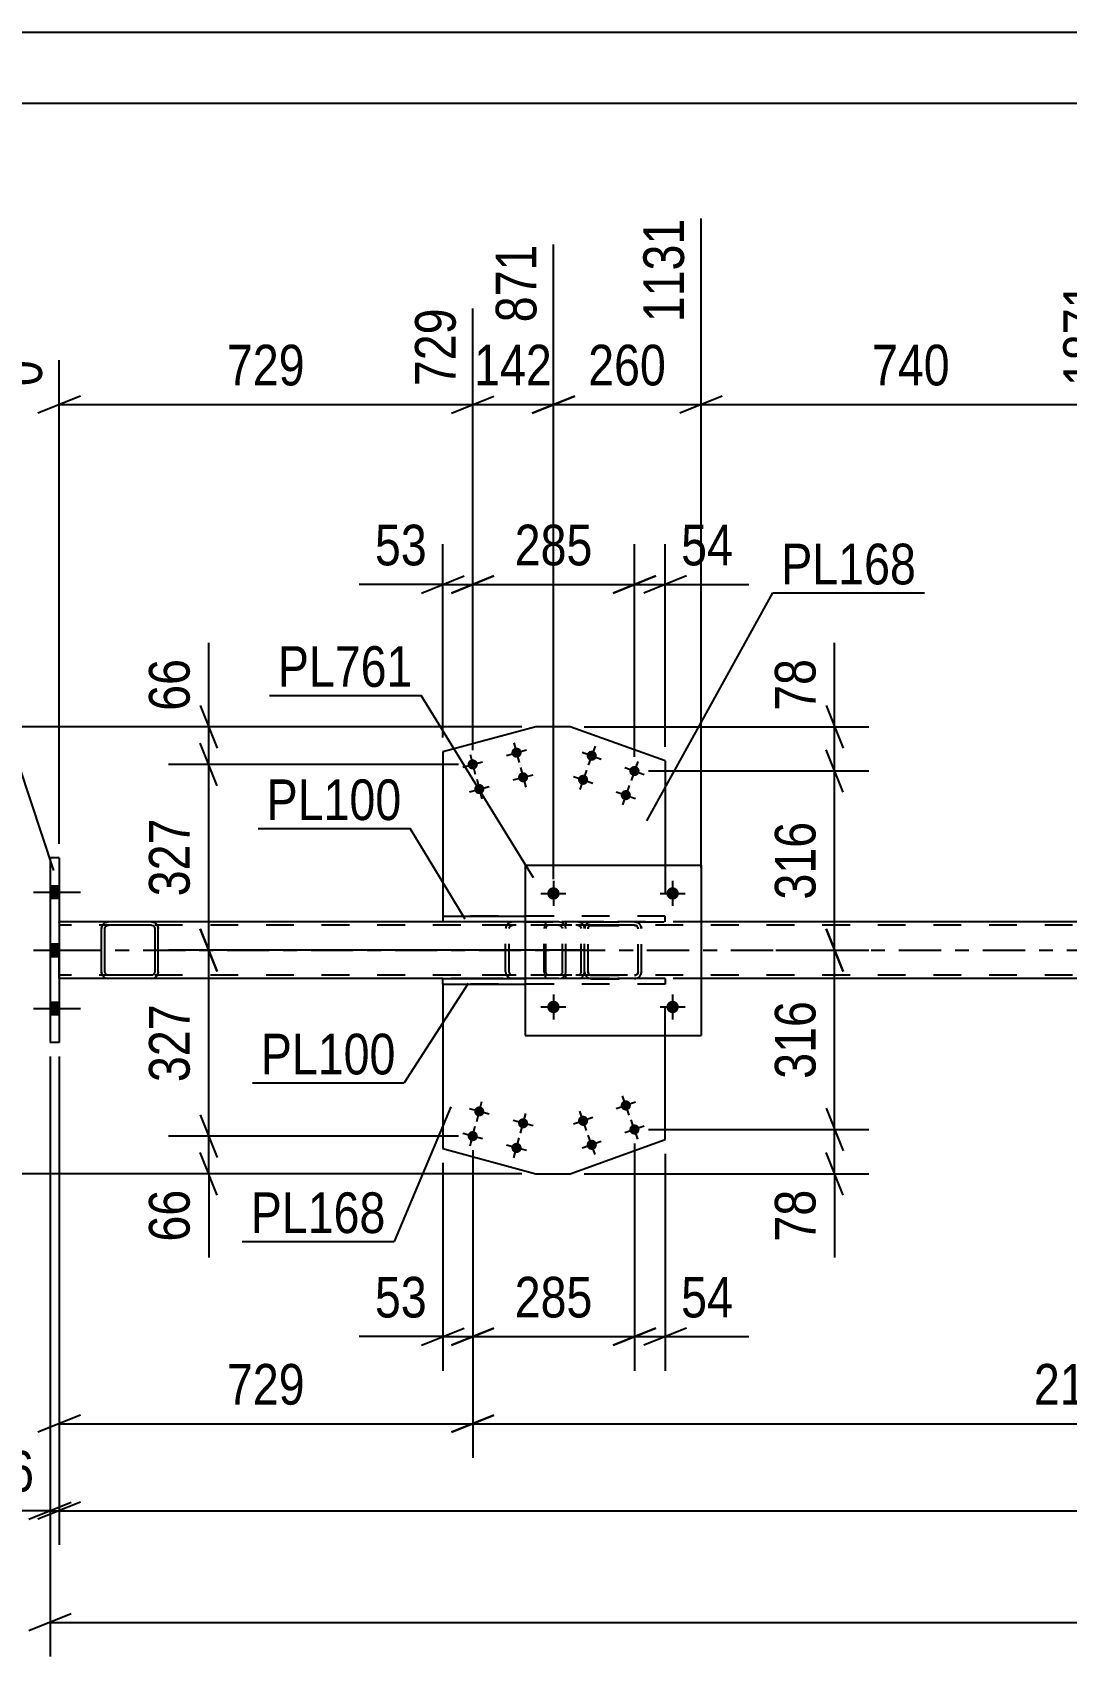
# Model space of a CAD drawing. Header units: millimetres. Extents: x -116 to 725, y -402 to 192.
# Drawn here: x -20.5 to 52.4, y 77.3 to 191.7 of the extents above; entities that cross this region are included whole.
import ezdxf

# ---------------------------------------------------------------- set-up
doc = ezdxf.new("R2010")
doc.units = ezdxf.units.MM
doc.linetypes.add('DXK_LINE_DOT2', pattern=[3.9198, 1.9599, -1.9599])
doc.linetypes.add('DXK_LINE_DOT3', pattern=[5.9187, 2.979, -0.9799, 0.9799, -0.9799])
doc.styles.add('Arial Narrow', font='ARIALN.TTF', dxfattribs={"height": 0.2})

# ---------------------------------------------------------------- blocks, each defined once
blk = doc.blocks.new('Unknown-203723422-1133')
at = {"color": 5, "linetype": 'Continuous'}
for p, q in [((725.28, 191.75), (-115.72, 191.75)), ((720.28, 186.75), (-110.72, 186.75))]:
    blk.add_line(p, q, dxfattribs=at)
blk = doc.blocks.new('Part-203723422-6724 - 6595')
at = {"color": 2, "linetype": 'Continuous'}
for p, q in [((-15.14, 129.08), (-18.61, 129.08)), ((8.44, 129.08), (-12.1, 129.08)), ((54.23, 129.08), (26.63, 129.08)), ((-15.14, 125.08), (-18.61, 125.08)), ((8.44, 125.08), (-12.1, 125.08)), ((54.23, 125.08), (26.63, 125.08))]:
    blk.add_line(p, q, dxfattribs=at)
at = {"color": 7, "linetype": 'DXK_LINE_DOT2'}
for p, q in [((-18.61, 125.08), (-18.61, 129.08)), ((679.98, 128.84), (-18.61, 128.84)), ((-12.1, 129.08), (-15.14, 129.08)), ((26.63, 129.08), (8.44, 129.08)), ((679.98, 125.32), (-18.61, 125.32)), ((-12.1, 125.08), (-15.14, 125.08)), ((666.63, 125.08), (8.44, 125.08)), ((26.63, 125.08), (8.44, 125.08))]:
    blk.add_line(p, q, dxfattribs=at)
at = {"color": 7, "linetype": 'DXK_LINE_DOT3'}
blk.add_line((-18.61, 127.08), (679.98, 127.08), dxfattribs=at)
blk = doc.blocks.new('Part-203723422-6738 - 6595')
at = {"color": 2, "linetype": 'Continuous'}
for p, q in [((8.44, 124.68), (8.44, 125.08)), ((8.44, 125.08), (14.23, 125.08)), ((8.44, 124.68), (14.23, 124.68))]:
    blk.add_line(p, q, dxfattribs=at)
at = {"color": 7, "linetype": 'DXK_LINE_DOT2'}
for p, q in [((24.11, 125.08), (14.23, 125.08)), ((24.11, 125.08), (24.11, 124.68)), ((24.11, 124.68), (14.23, 124.68))]:
    blk.add_line(p, q, dxfattribs=at)
blk = doc.blocks.new('Part-203723422-6783 - 6595')
at = {"color": 7, "linetype": 'DXK_LINE_DOT2'}
for p, q in [((15.59, 128.78), (15.57, 128.6)), ((15.57, 125.56), (15.57, 128.6)), ((15.65, 128.93), (15.59, 128.78)), ((15.73, 129.04), (15.65, 128.93)), ((15.7, 128.6), (15.71, 128.69)), ((15.7, 125.56), (15.7, 128.6)), ((15.71, 128.69), (15.74, 128.77)), ((15.84, 129.08), (15.73, 129.04)), ((15.74, 128.77), (15.79, 128.82)), ((15.79, 128.82), (15.84, 128.84)), ((19.78, 129.08), (15.84, 129.08)), ((19.78, 128.84), (15.84, 128.84)), ((17.11, 129.08), (17.11, 128.84)), ((18.12, 129.04), (17.93, 129.08)), ((17.93, 128.84), (18.03, 128.82)), ((18.03, 128.82), (18.11, 128.77)), ((18.11, 128.77), (18.16, 128.69)), ((18.16, 128.69), (18.18, 128.6)), ((18.18, 125.56), (18.18, 128.6)), ((18.4, 128.77), (18.39, 128.78)), ((18.43, 128.6), (18.4, 128.77)), ((18.43, 125.56), (18.43, 128.6)), ((15.57, 125.56), (15.59, 125.37)), ((15.59, 125.37), (15.65, 125.22)), ((15.65, 125.22), (15.73, 125.11)), ((15.71, 125.46), (15.7, 125.56)), ((15.74, 125.39), (15.71, 125.46)), ((15.73, 125.11), (15.84, 125.08)), ((15.79, 125.33), (15.74, 125.39)), ((15.84, 125.32), (15.79, 125.33)), ((19.78, 125.32), (15.84, 125.32)), ((19.78, 125.08), (15.84, 125.08)), ((17.11, 125.08), (17.11, 125.32)), ((18.03, 125.33), (17.93, 125.32)), ((17.93, 125.08), (18.12, 125.11)), ((18.11, 125.39), (18.03, 125.33)), ((18.16, 125.46), (18.11, 125.39)), ((18.18, 125.56), (18.16, 125.46)), ((18.39, 125.37), (18.43, 125.56))]:
    blk.add_line(p, q, dxfattribs=at)
for centre, start, end in [((17.94, 128.58), 23.8494, 68.8059), ((17.94, 125.57), 291.1941, 336.1506)]:
    blk.add_arc(centre, 0.492, start, end, dxfattribs=at)
blk = doc.blocks.new('Part-203723422-6654 - 6595')
at = {"color": 2, "linetype": 'Continuous'}
for p, q in [((-18.61, 133.58), (-19.25, 133.58)), ((-19.25, 133.58), (-19.25, 120.58)), ((-18.61, 133.58), (-18.61, 120.58)), ((-18.61, 120.58), (-19.25, 120.58))]:
    blk.add_line(p, q, dxfattribs=at)
blk = doc.blocks.new('Part-203723422-6687 - 6595')
at = {"color": 2, "linetype": 'Continuous'}
for p, q in [((8.44, 124.68), (8.44, 113.1)), ((24.11, 113.73), (24.11, 121.07)), ((17.4, 111.33), (24.11, 113.73)), ((8.44, 113.1), (15, 111.33)), ((15, 111.33), (17.4, 111.33))]:
    blk.add_line(p, q, dxfattribs=at)
at = {"color": 7, "linetype": 'DXK_LINE_DOT2'}
for p, q in [((24.11, 124.68), (8.44, 124.68)), ((24.11, 121.07), (24.11, 124.68))]:
    blk.add_line(p, q, dxfattribs=at)
blk = doc.blocks.new('Part-203723422-6692 - 6595')
at = {"color": 2, "linetype": 'Continuous'}
for p, q in [((15, 142.82), (8.44, 141.06)), ((17.4, 142.82), (15, 142.82)), ((24.11, 140.42), (17.4, 142.82)), ((8.44, 141.06), (8.44, 129.48)), ((24.11, 140.42), (24.11, 133.07))]:
    blk.add_line(p, q, dxfattribs=at)
at = {"color": 7, "linetype": 'DXK_LINE_DOT2'}
for p, q in [((24.11, 133.07), (24.11, 129.48)), ((24.11, 129.48), (8.44, 129.48))]:
    blk.add_line(p, q, dxfattribs=at)
blk = doc.blocks.new('Part-203723422-6733 - 6595')
at = {"color": 2, "linetype": 'Continuous'}
for p, q in [((8.44, 129.48), (8.44, 129.08)), ((8.44, 129.48), (14.23, 129.48)), ((14.23, 129.08), (8.44, 129.08))]:
    blk.add_line(p, q, dxfattribs=at)
at = {"color": 7, "linetype": 'DXK_LINE_DOT2'}
for p, q in [((24.11, 129.48), (14.23, 129.48)), ((24.11, 129.08), (24.11, 129.48)), ((14.23, 129.08), (24.11, 129.08))]:
    blk.add_line(p, q, dxfattribs=at)
blk = doc.blocks.new('Part-203723422-6767 - 6595')
at = {"color": 7, "linetype": 'DXK_LINE_DOT2'}
for p, q in [((16.6, 129.08), (11.21, 129.08)), ((16.6, 128.84), (11.21, 128.84)), ((12.89, 128.77), (12.86, 128.6)), ((12.86, 125.56), (12.86, 128.6)), ((12.9, 128.78), (12.89, 128.77)), ((13.11, 128.6), (13.13, 128.69)), ((13.11, 125.56), (13.11, 128.6)), ((13.13, 128.69), (13.19, 128.77)), ((13.37, 129.08), (13.17, 129.04)), ((13.19, 128.77), (13.27, 128.82)), ((13.27, 128.82), (13.37, 128.84)), ((16.8, 129.04), (16.6, 129.08)), ((16.6, 128.84), (16.7, 128.82)), ((16.7, 128.82), (16.78, 128.77)), ((16.78, 128.77), (16.84, 128.69)), ((16.84, 128.69), (16.86, 128.6)), ((16.86, 125.56), (16.86, 128.6)), ((17.08, 128.77), (17.08, 128.78)), ((17.11, 128.6), (17.08, 128.77)), ((17.11, 125.56), (17.11, 128.6)), ((16.6, 125.32), (11.21, 125.32)), ((16.6, 125.08), (11.21, 125.08)), ((12.86, 125.56), (12.9, 125.37)), ((13.13, 125.46), (13.11, 125.56)), ((13.19, 125.39), (13.13, 125.46)), ((13.17, 125.11), (13.37, 125.08)), ((13.27, 125.33), (13.19, 125.39)), ((13.37, 125.32), (13.27, 125.33)), ((16.7, 125.33), (16.6, 125.32)), ((16.6, 125.08), (16.8, 125.11)), ((16.78, 125.39), (16.7, 125.33)), ((16.84, 125.46), (16.78, 125.39)), ((16.86, 125.56), (16.84, 125.46)), ((17.08, 125.37), (17.11, 125.56))]:
    blk.add_line(p, q, dxfattribs=at)
at = {"color": 7, "linetype": 'DXK_LINE_DOT3'}
blk.add_line((18.41, 127.08), (12.83, 127.08), dxfattribs=at)
at = {"color": 7, "linetype": 'DXK_LINE_DOT2'}
for centre, start, end in [((13.35, 128.57), 110.7583, 155.68), ((16.62, 128.57), 24.32, 69.2417), ((13.35, 125.58), 204.32, 249.2417), ((16.62, 125.58), 290.7583, 335.68)]:
    blk.add_arc(centre, 0.496, start, end, dxfattribs=at)
blk = doc.blocks.new('Bolt-203723422-6807 - 6595')
at = {"linetype": 'Continuous'}
for points in [[(20.99, 116.02, -1), (21.67, 116.26, -1)], [(17.98, 114.94, -1), (18.66, 115.18, -1)], [(21.6, 114.32, -1), (22.28, 114.57, -1)], [(18.59, 113.24, -1), (19.27, 113.49, -1)]]:
    blk.add_hatch(color=1, dxfattribs=at).paths.add_polyline_path(points)
at = {"color": 1, "linetype": 'Continuous'}
for p, q in [((21.57, 115.46), (21.09, 116.82)), ((18.56, 114.38), (18.08, 115.74)), ((22.01, 116.38), (20.65, 115.9)), ((19, 115.3), (17.64, 114.82)), ((22.62, 114.69), (21.26, 114.2)), ((22.18, 113.77), (21.7, 115.12)), ((19.6, 113.61), (18.25, 113.12)), ((19.17, 112.69), (18.68, 114.04))]:
    blk.add_line(p, q, dxfattribs=at)
blk = doc.blocks.new('Bolt-203723422-6832 - 6595')
at = {"linetype": 'Continuous'}
for points in [[(13.98, 141.09, -1), (13.28, 140.91, -1)], [(10.89, 140.26, -1), (10.19, 140.08, -1)], [(14.44, 139.36, -1), (13.75, 139.17, -1)], [(11.35, 138.53, -1), (10.66, 138.34, -1)]]:
    blk.add_hatch(color=1, dxfattribs=at).paths.add_polyline_path(points)
at = {"color": 1, "linetype": 'Continuous'}
for p, q in [((10.35, 140.87), (10.72, 139.48)), ((12.93, 140.81), (14.32, 141.19)), ((13.44, 141.7), (13.82, 140.31)), ((9.84, 139.98), (11.23, 140.36)), ((13.91, 139.96), (14.28, 138.57)), ((10.31, 138.25), (11.7, 138.62)), ((10.82, 139.13), (11.19, 137.74)), ((13.4, 139.08), (14.79, 139.45))]:
    blk.add_line(p, q, dxfattribs=at)
blk = doc.blocks.new('Bolt-203723422-6833 - 6595')
at = {"linetype": 'Continuous'}
for points in [[(19.27, 140.66, -1), (18.59, 140.91, -1)], [(22.28, 139.58, -1), (21.6, 139.83, -1)], [(18.66, 138.97, -1), (17.98, 139.21, -1)], [(21.67, 137.89, -1), (20.99, 138.13, -1)]]:
    blk.add_hatch(color=1, dxfattribs=at).paths.add_polyline_path(points)
at = {"color": 1, "linetype": 'Continuous'}
for p, q in [((18.25, 141.03), (19.6, 140.54)), ((19.17, 141.46), (18.68, 140.11)), ((18.56, 139.77), (18.08, 138.41)), ((21.26, 139.95), (22.62, 139.46)), ((22.18, 140.38), (21.7, 139.03)), ((17.64, 139.33), (19, 138.85)), ((21.57, 138.69), (21.09, 137.33)), ((20.65, 138.25), (22.01, 137.77))]:
    blk.add_line(p, q, dxfattribs=at)
blk = doc.blocks.new('Bolt-203723422-6834 - 6595')
at = {"linetype": 'Continuous'}
for points in [[(10.66, 115.81, -1), (11.35, 115.63, -1)], [(13.75, 114.98, -1), (14.44, 114.79, -1)], [(10.19, 114.07, -1), (10.89, 113.89, -1)], [(13.28, 113.24, -1), (13.98, 113.06, -1)]]:
    blk.add_hatch(color=1, dxfattribs=at).paths.add_polyline_path(points)
at = {"color": 1, "linetype": 'Continuous'}
for p, q in [((11.7, 115.53), (10.31, 115.91)), ((10.82, 115.02), (11.19, 116.41)), ((10.35, 113.29), (10.72, 114.68)), ((14.79, 114.7), (13.4, 115.08)), ((13.91, 114.19), (14.28, 115.58)), ((11.23, 113.79), (9.84, 114.17)), ((14.32, 112.96), (12.93, 113.34)), ((13.44, 112.45), (13.82, 113.85))]:
    blk.add_line(p, q, dxfattribs=at)
blk = doc.blocks.new('Bolt-203723422-6854 - 6595')
at = {"linetype": 'Continuous'}
for points in [[(-18.61, 130.74), (-18.61, 131.62), (-19.25, 131.62), (-19.25, 130.74)], [(-18.61, 130.74), (-18.61, 131.62), (-19.25, 131.62), (-19.25, 130.74)], [(-18.61, 130.74), (-18.61, 131.62), (-19.25, 131.62), (-19.25, 130.74)], [(-18.61, 126.64), (-18.61, 127.52), (-19.25, 127.52), (-19.25, 126.64)], [(-18.61, 126.64), (-18.61, 127.52), (-19.25, 127.52), (-19.25, 126.64)], [(-18.61, 122.54), (-18.61, 123.42), (-19.25, 123.42), (-19.25, 122.54)], [(-18.61, 122.54), (-18.61, 123.42), (-19.25, 123.42), (-19.25, 122.54)], [(-18.61, 122.54), (-18.61, 123.42), (-19.25, 123.42), (-19.25, 122.54)]]:
    blk.add_hatch(color=1, dxfattribs=at).paths.add_polyline_path(points)
at = {"color": 1, "linetype": 'Continuous'}
for p, q in [((-19.25, 131.62), (-18.61, 131.62)), ((-19.25, 131.62), (-18.61, 131.62)), ((-19.25, 131.62), (-18.61, 131.62)), ((-20.41, 131.18), (-17.09, 131.18)), ((-20.41, 131.18), (-17.09, 131.18)), ((-20.41, 131.18), (-17.09, 131.18)), ((-19.25, 130.74), (-18.61, 130.74)), ((-19.25, 130.74), (-18.61, 130.74)), ((-19.25, 130.74), (-18.61, 130.74)), ((-20.41, 127.08), (-17.09, 127.08)), ((-20.41, 127.08), (-17.09, 127.08)), ((-19.25, 127.52), (-18.61, 127.52)), ((-19.25, 127.52), (-18.61, 127.52)), ((-19.25, 126.64), (-18.61, 126.64)), ((-19.25, 126.64), (-18.61, 126.64)), ((-20.41, 122.98), (-17.09, 122.98)), ((-20.41, 122.98), (-17.09, 122.98)), ((-20.41, 122.98), (-17.09, 122.98)), ((-19.25, 123.42), (-18.61, 123.42)), ((-19.25, 123.42), (-18.61, 123.42)), ((-19.25, 123.42), (-18.61, 123.42)), ((-19.25, 122.54), (-18.61, 122.54)), ((-19.25, 122.54), (-18.61, 122.54)), ((-19.25, 122.54), (-18.61, 122.54))]:
    blk.add_line(p, q, dxfattribs=at)
blk = doc.blocks.new('Part-203723422-6875 - 6595')
at = {"color": 2, "linetype": 'Continuous'}
for p, q in [((-15.59, 128.78), (-15.62, 128.6)), ((-15.62, 125.56), (-15.62, 128.6)), ((-15.38, 128.6), (-15.36, 128.69)), ((-15.38, 125.56), (-15.38, 128.6)), ((-15.36, 128.69), (-15.31, 128.77)), ((-15.14, 129.08), (-15.33, 129.04)), ((-15.31, 128.77), (-15.23, 128.82)), ((-15.23, 128.82), (-15.14, 128.84)), ((-12.1, 129.08), (-15.14, 129.08)), ((-12.1, 128.84), (-15.14, 128.84)), ((-11.92, 129.04), (-12.1, 129.08)), ((-12.1, 128.84), (-12.01, 128.82)), ((-12.01, 128.82), (-11.93, 128.77)), ((-11.93, 128.77), (-11.88, 128.69)), ((-11.88, 128.69), (-11.86, 128.6)), ((-11.86, 128.6), (-11.86, 125.56)), ((-11.62, 128.6), (-11.66, 128.78)), ((-11.62, 125.56), (-11.62, 128.6)), ((-15.62, 125.56), (-15.59, 125.37)), ((-15.36, 125.46), (-15.38, 125.56)), ((-15.31, 125.39), (-15.36, 125.46)), ((-15.33, 125.11), (-15.14, 125.08)), ((-15.23, 125.33), (-15.31, 125.39)), ((-15.14, 125.32), (-15.23, 125.33)), ((-12.1, 125.32), (-15.14, 125.32)), ((-12.1, 125.08), (-15.14, 125.08)), ((-12.01, 125.33), (-12.1, 125.32)), ((-12.1, 125.08), (-11.92, 125.11)), ((-11.93, 125.39), (-12.01, 125.33)), ((-11.88, 125.46), (-11.93, 125.39)), ((-11.86, 125.56), (-11.88, 125.46)), ((-11.66, 125.37), (-11.62, 125.56))]:
    blk.add_line(p, q, dxfattribs=at)
at = {"color": 7, "linetype": 'DXK_LINE_DOT2'}
for p, q in [((-15.62, 128.6), (-15.59, 128.78)), ((-15.33, 129.04), (-15.14, 129.08)), ((-12.1, 129.08), (-11.92, 129.04)), ((-11.66, 128.78), (-11.62, 128.6)), ((-15.59, 125.37), (-15.62, 125.56)), ((-15.14, 125.08), (-15.33, 125.11)), ((-11.92, 125.11), (-12.1, 125.08)), ((-11.62, 125.56), (-11.66, 125.37))]:
    blk.add_line(p, q, dxfattribs=at)
at = {"color": 2, "linetype": 'Continuous'}
for centre, start, end in [((-15.14, 128.6), 112.5, 157.5), ((-12.1, 128.6), 22.5, 67.5), ((-15.14, 125.56), 202.5, 247.5), ((-12.1, 125.56), 292.5, 337.5)]:
    blk.add_arc(centre, 0.48, start, end, dxfattribs=at)
at = {"color": 7, "linetype": 'DXK_LINE_DOT2'}
for centre, start, end in [((-15.14, 128.6), 112.5, 157.5), ((-12.1, 128.6), 22.5, 67.5), ((-15.14, 125.56), 202.5, 247.5), ((-12.1, 125.56), 292.5, 337.5)]:
    blk.add_arc(centre, 0.48, start, end, dxfattribs=at)
blk = doc.blocks.new('Part-203723422-6876 - 6595')
at = {"color": 7, "linetype": 'DXK_LINE_DOT2'}
for p, q in [((18.43, 128.6), (18.46, 128.78)), ((18.46, 128.78), (18.43, 128.59)), ((18.43, 125.55), (18.43, 128.6)), ((18.67, 128.59), (18.68, 128.69)), ((18.68, 128.69), (18.67, 128.6)), ((18.67, 125.55), (18.67, 128.6)), ((18.74, 128.77), (18.68, 128.69)), ((18.68, 128.69), (18.74, 128.76)), ((18.72, 129.04), (18.91, 129.08)), ((18.91, 129.07), (18.72, 129.04)), ((18.74, 128.76), (18.81, 128.82)), ((18.81, 128.82), (18.74, 128.77)), ((18.91, 128.84), (18.81, 128.82)), ((18.81, 128.82), (18.91, 128.83)), ((18.91, 129.07), (18.91, 129.08)), ((18.91, 129.08), (21.95, 129.08)), ((18.91, 129.07), (21.95, 129.07)), ((18.91, 128.83), (18.91, 128.84)), ((21.95, 128.84), (18.91, 128.84)), ((18.91, 128.83), (21.95, 128.83)), ((21.95, 129.07), (21.95, 129.08)), ((21.95, 129.08), (22.13, 129.04)), ((22.13, 129.04), (21.95, 129.07)), ((21.95, 128.83), (21.95, 128.84)), ((22.04, 128.82), (21.95, 128.84)), ((21.95, 128.83), (22.04, 128.82)), ((22.04, 128.82), (22.12, 128.76)), ((22.12, 128.77), (22.04, 128.82)), ((22.17, 128.69), (22.12, 128.77)), ((22.12, 128.76), (22.17, 128.69)), ((22.17, 128.69), (22.19, 128.59)), ((22.19, 128.6), (22.17, 128.69)), ((22.19, 125.55), (22.19, 128.6)), ((22.39, 128.78), (22.43, 128.6)), ((22.43, 128.59), (22.39, 128.78)), ((22.43, 125.55), (22.43, 128.6)), ((18.46, 125.37), (18.43, 125.56)), ((18.43, 125.55), (18.46, 125.37)), ((18.67, 125.56), (18.68, 125.46)), ((18.68, 125.46), (18.67, 125.55)), ((18.74, 125.38), (18.68, 125.46)), ((18.68, 125.46), (18.74, 125.39)), ((18.91, 125.08), (18.72, 125.11)), ((18.72, 125.11), (18.91, 125.07)), ((18.74, 125.39), (18.81, 125.33)), ((18.81, 125.33), (18.74, 125.38)), ((18.91, 125.31), (18.81, 125.33)), ((18.81, 125.33), (18.91, 125.32)), ((18.91, 125.31), (18.91, 125.32)), ((18.91, 125.32), (21.95, 125.32)), ((18.91, 125.31), (21.95, 125.31)), ((18.91, 125.07), (18.91, 125.08)), ((18.91, 125.08), (21.95, 125.08)), ((18.91, 125.07), (21.95, 125.07)), ((22.04, 125.33), (21.95, 125.31)), ((21.95, 125.32), (22.04, 125.33)), ((21.95, 125.31), (21.95, 125.32)), ((22.13, 125.11), (21.95, 125.08)), ((21.95, 125.07), (22.13, 125.11)), ((21.95, 125.07), (21.95, 125.08)), ((22.04, 125.33), (22.12, 125.39)), ((22.12, 125.38), (22.04, 125.33)), ((22.17, 125.46), (22.12, 125.38)), ((22.12, 125.39), (22.17, 125.46)), ((22.17, 125.46), (22.19, 125.56)), ((22.19, 125.55), (22.17, 125.46)), ((22.43, 125.56), (22.39, 125.37)), ((22.39, 125.37), (22.43, 125.55))]:
    blk.add_line(p, q, dxfattribs=at)
for centre, start, end in [((18.91, 128.6), 112.5, 157.5), ((18.91, 128.59), 112.5, 157.5), ((21.95, 128.6), 22.5, 67.5), ((21.95, 128.59), 22.5, 67.5), ((18.91, 125.56), 202.5, 247.5), ((18.91, 125.55), 202.5, 247.5), ((21.95, 125.56), 292.5, 337.5), ((21.95, 125.55), 292.5, 337.5)]:
    blk.add_arc(centre, 0.48, start, end, dxfattribs=at)
blk = doc.blocks.new('Part-203723422-6892 - 6595')
at = {"color": 2, "linetype": 'Continuous'}
for p, q in [((14.23, 133.07), (14.23, 121.07)), ((14.23, 133.07), (26.63, 133.07)), ((26.63, 133.07), (26.63, 121.07)), ((14.23, 121.07), (26.63, 121.07))]:
    blk.add_line(p, q, dxfattribs=at)
blk = doc.blocks.new('Bolt-203723422-6893 - 6595')
at = {"linetype": 'Continuous'}
for points in [[(16.67, 123.08, -1), (15.79, 123.08, -1)], [(25.07, 123.08, -1), (24.19, 123.08, -1)]]:
    blk.add_hatch(color=1, dxfattribs=at).paths.add_polyline_path(points)
at = {"color": 1, "linetype": 'Continuous'}
for p, q in [((16.23, 123.96), (16.23, 122.2)), ((24.63, 123.96), (24.63, 122.2)), ((15.35, 123.08), (17.11, 123.08)), ((23.75, 123.08), (25.51, 123.08))]:
    blk.add_line(p, q, dxfattribs=at)
blk = doc.blocks.new('Bolt-203723422-6894 - 6595')
at = {"linetype": 'Continuous'}
for points in [[(16.67, 131.08, -1), (15.79, 131.08, -1)], [(25.07, 131.08, -1), (24.19, 131.08, -1)]]:
    blk.add_hatch(color=1, dxfattribs=at).paths.add_polyline_path(points)
at = {"color": 1, "linetype": 'Continuous'}
for p, q in [((16.23, 131.96), (16.23, 130.2)), ((24.63, 131.96), (24.63, 130.2)), ((15.35, 131.08), (17.11, 131.08)), ((23.75, 131.08), (25.51, 131.08))]:
    blk.add_line(p, q, dxfattribs=at)
blk = doc.blocks.new('StraightDimension-203723422-7280 - 6595')
at = {"color": 7, "linetype": 'Continuous'}
for p, q in [((-18.61, 119.58), (-18.61, 85.18)), ((-17.11, 88.18), (-20.11, 86.98)), ((-18.61, 87.58), (679.98, 87.58))]:
    blk.add_line(p, q, dxfattribs=at)
blk = doc.blocks.new('StraightDimension-203723422-16757 - 6595')
at = {"color": 7, "linetype": 'Continuous'}
for p, q in [((16.23, 132.08), (16.23, 176.81)), ((10.54, 141.17), (10.54, 172.31)), ((9.04, 164.93), (12.04, 166.13)), ((17.73, 166.13), (14.73, 164.93)), ((10.54, 165.53), (16.23, 165.53))]:
    blk.add_line(p, q, dxfattribs=at)
at = {"color": 0}
blk.add_wipeout([(16.72, 166.28), (16.72, 170.48), (10.04, 170.48), (10.04, 166.28)], dxfattribs=at)
at = {"color": 3, "style": 'Arial Narrow'}
blk.add_text('142', height=2.863, dxfattribs=at).set_placement((10.64, 166.88))
at = {"color": 0, "linetype": 'Continuous'}
blk.add_wipeout([(15.63, 177.41), (11.43, 177.41), (11.43, 170.73), (15.63, 170.73)], dxfattribs=at)
at = {"color": 3, "linetype": 'Continuous', "style": 'Arial Narrow'}
blk.add_text('871', height=2.863, rotation=90.0002, dxfattribs=at).set_placement((15.03, 171.33))
blk = doc.blocks.new('StraightDimension-203723422-7290 - 6595')
at = {"color": 7, "linetype": 'Continuous'}
for p, q in [((-19.25, 119.58), (-19.25, 85.18)), ((-18.61, 119.58), (-18.61, 85.18)), ((-20.75, 86.98), (-17.75, 88.18)), ((-17.11, 88.18), (-20.11, 86.98)), ((-19.25, 87.58), (-25.15, 87.58)), ((-19.25, 87.58), (-25.15, 87.58)), ((-19.25, 87.58), (-18.61, 87.58))]:
    blk.add_line(p, q, dxfattribs=at)
at = {"color": 0}
blk.add_wipeout([(-19.77, 88.33), (-19.77, 92.53), (-24.63, 92.53), (-24.63, 88.33)], dxfattribs=at)
at = {"color": 3, "style": 'Arial Narrow'}
blk.add_text('16', height=2.863, dxfattribs=at).set_placement((-24.03, 88.93))
blk = doc.blocks.new('StraightDimension-203723422-7206 - 6595')
at = {"color": 7, "linetype": 'Continuous'}
for p, q in [((10.54, 112.98), (10.54, 97.45)), ((8.44, 112.1), (8.44, 97.45)), ((8.44, 99.85), (2.53, 99.85)), ((8.44, 99.85), (2.53, 99.85)), ((6.94, 99.25), (9.94, 100.45)), ((8.44, 99.85), (10.54, 99.85)), ((12.04, 100.45), (9.04, 99.25))]:
    blk.add_line(p, q, dxfattribs=at)
at = {"color": 0}
blk.add_wipeout([(7.91, 100.6), (7.91, 104.8), (3.05, 104.8), (3.05, 100.6)], dxfattribs=at)
at = {"color": 3, "style": 'Arial Narrow'}
blk.add_text('53', height=2.863, dxfattribs=at).set_placement((3.65, 101.2))
blk = doc.blocks.new('StraightDimension-203723422-7078 - 6595')
at = {"color": 7, "linetype": 'Continuous'}
for p, q in [((21.94, 140.71), (21.94, 155.7)), ((24.11, 141.42), (24.11, 155.7)), ((20.44, 152.25), (23.44, 153.45)), ((25.61, 153.45), (22.61, 152.25)), ((21.94, 152.85), (24.11, 152.85)), ((24.11, 152.85), (30.01, 152.85)), ((24.11, 152.85), (30.01, 152.85))]:
    blk.add_line(p, q, dxfattribs=at)
at = {"color": 0}
blk.add_wipeout([(29.49, 153.6), (29.49, 157.8), (24.63, 157.8), (24.63, 153.6)], dxfattribs=at)
at = {"color": 3, "style": 'Arial Narrow'}
blk.add_text('54', height=2.863, dxfattribs=at).set_placement((25.23, 154.2))
blk = doc.blocks.new('StraightDimension-203723422-7088 - 6595')
at = {"color": 7, "linetype": 'Continuous'}
for p, q in [((10.54, 141.17), (10.54, 155.7)), ((21.94, 140.71), (21.94, 155.7)), ((9.04, 152.25), (12.04, 153.45)), ((23.44, 153.45), (20.44, 152.25)), ((10.54, 152.85), (21.94, 152.85))]:
    blk.add_line(p, q, dxfattribs=at)
at = {"color": 0}
blk.add_wipeout([(19.58, 153.6), (19.58, 157.8), (12.9, 157.8), (12.9, 153.6)], dxfattribs=at)
at = {"color": 3, "style": 'Arial Narrow'}
blk.add_text('285', height=2.863, dxfattribs=at).set_placement((13.5, 154.2))
blk = doc.blocks.new('StraightDimension-203723422-7098 - 6595')
at = {"color": 7, "linetype": 'Continuous'}
for p, q in [((8.44, 142.06), (8.44, 155.7)), ((10.54, 141.17), (10.54, 155.7)), ((6.94, 152.25), (9.94, 153.45)), ((12.04, 153.45), (9.04, 152.25)), ((8.44, 152.85), (2.53, 152.85)), ((8.44, 152.85), (2.53, 152.85)), ((8.44, 152.85), (10.54, 152.85))]:
    blk.add_line(p, q, dxfattribs=at)
at = {"color": 0}
blk.add_wipeout([(7.91, 153.6), (7.91, 157.8), (3.05, 157.8), (3.05, 153.6)], dxfattribs=at)
at = {"color": 3, "style": 'Arial Narrow'}
blk.add_text('53', height=2.863, dxfattribs=at).set_placement((3.65, 154.2))
blk = doc.blocks.new('StraightDimension-203723422-7109 - 6595')
at = {"color": 7, "linetype": 'Continuous'}
for p, q in [((-45.27, 141.32), (-46.47, 144.32)), ((14, 142.82), (-48.72, 142.82)), ((-45.87, 111.33), (-45.87, 142.82)), ((-46.47, 112.83), (-45.27, 109.83)), ((14, 111.33), (-48.72, 111.33))]:
    blk.add_line(p, q, dxfattribs=at)
at = {"color": 0}
blk.add_wipeout([(-46.62, 130.42), (-50.82, 130.42), (-50.82, 123.73), (-46.62, 123.73)], dxfattribs=at)
at = {"color": 3, "style": 'Arial Narrow'}
blk.add_text('787', height=2.863, rotation=90.0002, dxfattribs=at).set_placement((-47.22, 124.33))
blk = doc.blocks.new('StraightDimension-203723422-7120 - 6595')
at = {"color": 7, "linetype": 'Continuous'}
for p, q in [((-7.46, 138.67), (-8.66, 141.67)), ((9.54, 140.17), (-10.91, 140.17)), ((-8.06, 127.08), (-8.06, 140.17)), ((-8.66, 128.58), (-7.46, 125.58)), ((16.45, 127.08), (-10.91, 127.08))]:
    blk.add_line(p, q, dxfattribs=at)
at = {"color": 0}
blk.add_wipeout([(-8.81, 136.97), (-13.01, 136.97), (-13.01, 130.28), (-8.81, 130.28)], dxfattribs=at)
at = {"color": 3, "style": 'Arial Narrow'}
blk.add_text('327', height=2.863, rotation=90.0002, dxfattribs=at).set_placement((-9.41, 130.88))
blk = doc.blocks.new('StraightDimension-203723422-7137 - 6595')
at = {"color": 7, "linetype": 'Continuous'}
for p, q in [((-8.66, 115.48), (-7.46, 112.48)), ((9.54, 113.98), (-10.91, 113.98)), ((-8.06, 111.33), (-8.06, 113.98)), ((-7.46, 109.83), (-8.66, 112.83)), ((14, 111.33), (-10.91, 111.33)), ((-8.06, 111.33), (-8.06, 105.42)), ((-8.06, 111.33), (-8.06, 105.42))]:
    blk.add_line(p, q, dxfattribs=at)
at = {"color": 0}
blk.add_wipeout([(-8.81, 110.81), (-13.01, 110.81), (-13.01, 105.95), (-8.81, 105.95)], dxfattribs=at)
at = {"color": 3, "style": 'Arial Narrow'}
blk.add_text('66', height=2.863, rotation=90.0002, dxfattribs=at).set_placement((-9.41, 106.55))
blk = doc.blocks.new('StraightDimension-203723422-7147 - 6595')
at = {"color": 7, "linetype": 'Continuous'}
for p, q in [((-7.46, 125.58), (-8.66, 128.58)), ((16.45, 127.08), (-10.91, 127.08)), ((-8.06, 113.98), (-8.06, 127.08)), ((-8.66, 115.48), (-7.46, 112.48)), ((9.54, 113.98), (-10.91, 113.98))]:
    blk.add_line(p, q, dxfattribs=at)
at = {"color": 0}
blk.add_wipeout([(-8.81, 123.87), (-13.01, 123.87), (-13.01, 117.19), (-8.81, 117.19)], dxfattribs=at)
at = {"color": 3, "style": 'Arial Narrow'}
blk.add_text('327', height=2.863, rotation=90.0002, dxfattribs=at).set_placement((-9.41, 117.79))
blk = doc.blocks.new('StraightDimension-203723422-7164 - 6595')
at = {"color": 7, "linetype": 'Continuous'}
for p, q in [((-8.06, 142.82), (-8.06, 148.73)), ((-8.06, 142.82), (-8.06, 148.73)), ((-8.66, 144.32), (-7.46, 141.32)), ((14, 142.82), (-10.91, 142.82)), ((-8.06, 140.17), (-8.06, 142.82)), ((-7.46, 138.67), (-8.66, 141.67)), ((9.54, 140.17), (-10.91, 140.17))]:
    blk.add_line(p, q, dxfattribs=at)
at = {"color": 0}
blk.add_wipeout([(-8.81, 148.2), (-13.01, 148.2), (-13.01, 143.35), (-8.81, 143.35)], dxfattribs=at)
at = {"color": 3, "style": 'Arial Narrow'}
blk.add_text('66', height=2.863, rotation=90.0002, dxfattribs=at).set_placement((-9.41, 143.95))
blk = doc.blocks.new('StraightDimension-203723422-7175 - 6595')
at = {"color": 7, "linetype": 'Continuous'}
for p, q in [((-19.25, 119.58), (-19.25, 77.31)), ((-17.75, 80.31), (-20.75, 79.11)), ((-19.25, 79.71), (679.98, 79.71))]:
    blk.add_line(p, q, dxfattribs=at)
blk = doc.blocks.new('StraightDimension-203723422-7186 - 6595')
at = {"color": 7, "linetype": 'Continuous'}
for p, q in [((21.94, 113.45), (21.94, 97.45)), ((24.11, 112.73), (24.11, 97.45)), ((20.44, 99.25), (23.44, 100.45)), ((21.94, 99.85), (24.11, 99.85)), ((25.61, 100.45), (22.61, 99.25)), ((24.11, 99.85), (30.01, 99.85)), ((24.11, 99.85), (30.01, 99.85))]:
    blk.add_line(p, q, dxfattribs=at)
at = {"color": 0}
blk.add_wipeout([(29.49, 100.6), (29.49, 104.8), (24.63, 104.8), (24.63, 100.6)], dxfattribs=at)
at = {"color": 3, "style": 'Arial Narrow'}
blk.add_text('54', height=2.863, dxfattribs=at).set_placement((25.23, 101.2))
blk = doc.blocks.new('StraightDimension-203723422-7196 - 6595')
at = {"color": 7, "linetype": 'Continuous'}
for p, q in [((21.94, 113.45), (21.94, 97.45)), ((10.54, 112.98), (10.54, 97.45)), ((9.04, 99.25), (12.04, 100.45)), ((10.54, 99.85), (21.94, 99.85)), ((23.44, 100.45), (20.44, 99.25))]:
    blk.add_line(p, q, dxfattribs=at)
at = {"color": 0}
blk.add_wipeout([(19.58, 100.6), (19.58, 104.8), (12.9, 104.8), (12.9, 100.6)], dxfattribs=at)
at = {"color": 3, "style": 'Arial Narrow'}
blk.add_text('285', height=2.863, dxfattribs=at).set_placement((13.5, 101.2))
blk = doc.blocks.new('StraightDimension-203723422-7217 - 6595')
at = {"color": 7, "linetype": 'Continuous'}
for p, q in [((35.45, 115.95), (36.65, 112.95)), ((22.94, 114.45), (38.45, 114.45)), ((36.05, 111.33), (36.05, 114.45)), ((36.65, 109.83), (35.45, 112.83)), ((18.4, 111.33), (38.45, 111.33)), ((36.05, 111.33), (36.05, 105.42)), ((36.05, 111.33), (36.05, 105.42))]:
    blk.add_line(p, q, dxfattribs=at)
at = {"color": 0}
blk.add_wipeout([(35.3, 110.81), (31.1, 110.81), (31.1, 105.95), (35.3, 105.95)], dxfattribs=at)
at = {"color": 3, "style": 'Arial Narrow'}
blk.add_text('78', height=2.863, rotation=90.0002, dxfattribs=at).set_placement((34.7, 106.55))
blk = doc.blocks.new('StraightDimension-203723422-7227 - 6595')
at = {"color": 7, "linetype": 'Continuous'}
for p, q in [((36.65, 125.58), (35.45, 128.58)), ((31.91, 127.08), (38.45, 127.08)), ((36.05, 114.45), (36.05, 127.08)), ((35.45, 115.95), (36.65, 112.95)), ((22.94, 114.45), (38.45, 114.45))]:
    blk.add_line(p, q, dxfattribs=at)
at = {"color": 0}
blk.add_wipeout([(35.3, 124.1), (31.1, 124.1), (31.1, 117.42), (35.3, 117.42)], dxfattribs=at)
at = {"color": 3, "style": 'Arial Narrow'}
blk.add_text('316', height=2.863, rotation=90.0002, dxfattribs=at).set_placement((34.7, 118.02))
blk = doc.blocks.new('StraightDimension-203723422-7243 - 6595')
at = {"color": 7, "linetype": 'Continuous'}
for p, q in [((36.65, 138.21), (35.45, 141.21)), ((22.94, 139.71), (38.45, 139.71)), ((36.05, 127.08), (36.05, 139.71)), ((35.45, 128.58), (36.65, 125.58)), ((31.91, 127.08), (38.45, 127.08))]:
    blk.add_line(p, q, dxfattribs=at)
at = {"color": 0}
blk.add_wipeout([(35.3, 136.73), (31.1, 136.73), (31.1, 130.05), (35.3, 130.05)], dxfattribs=at)
at = {"color": 3, "style": 'Arial Narrow'}
blk.add_text('316', height=2.863, rotation=90.0002, dxfattribs=at).set_placement((34.7, 130.65))
blk = doc.blocks.new('StraightDimension-203723422-7259 - 6595')
at = {"color": 7, "linetype": 'Continuous'}
for p, q in [((36.05, 142.82), (36.05, 148.73)), ((36.05, 142.82), (36.05, 148.73)), ((35.45, 144.32), (36.65, 141.32)), ((18.4, 142.82), (38.45, 142.82)), ((36.05, 139.71), (36.05, 142.82)), ((36.65, 138.21), (35.45, 141.21)), ((22.94, 139.71), (38.45, 139.71))]:
    blk.add_line(p, q, dxfattribs=at)
at = {"color": 0}
blk.add_wipeout([(35.3, 148.2), (31.1, 148.2), (31.1, 143.35), (35.3, 143.35)], dxfattribs=at)
at = {"color": 3, "style": 'Arial Narrow'}
blk.add_text('78', height=2.863, rotation=90.0002, dxfattribs=at).set_placement((34.7, 143.95))
blk = doc.blocks.new('StraightDimension-203723422-7301 - 6595')
at = {"color": 7, "linetype": 'Continuous'}
for p, q in [((-18.61, 119.58), (-18.61, 91.31)), ((10.54, 112.98), (10.54, 91.31)), ((-17.11, 94.31), (-20.11, 93.11)), ((9.04, 93.11), (12.04, 94.31)), ((-18.61, 93.71), (10.54, 93.71))]:
    blk.add_line(p, q, dxfattribs=at)
at = {"color": 0}
blk.add_wipeout([(-0.69, 94.46), (-0.69, 98.66), (-7.38, 98.66), (-7.38, 94.46)], dxfattribs=at)
at = {"color": 3, "style": 'Arial Narrow'}
blk.add_text('729', height=2.863, dxfattribs=at).set_placement((-6.78, 95.06))
blk = doc.blocks.new('StraightDimension-203723422-7311 - 6595')
at = {"color": 7, "linetype": 'Continuous'}
for p, q in [((96.96, 119.98), (96.96, 91.31)), ((10.54, 112.98), (10.54, 91.31)), ((12.04, 94.31), (9.04, 93.11)), ((95.46, 93.11), (98.46, 94.31)), ((10.54, 93.71), (96.96, 93.71))]:
    blk.add_line(p, q, dxfattribs=at)
at = {"color": 0}
blk.add_wipeout([(58.01, 94.46), (58.01, 98.66), (49.49, 98.66), (49.49, 94.46)], dxfattribs=at)
at = {"color": 3, "style": 'Arial Narrow'}
blk.add_text('2161', height=2.863, dxfattribs=at).set_placement((50.09, 95.06))
blk = doc.blocks.new('StraightDimension-203723422-16755 - 6595')
at = {"color": 7, "linetype": 'Continuous'}
for p, q in [((26.63, 132.91), (26.63, 178.64)), ((56.23, 132.08), (56.23, 174.14)), ((28.13, 166.13), (25.13, 164.93)), ((54.73, 164.93), (57.73, 166.13)), ((26.63, 165.53), (56.23, 165.53))]:
    blk.add_line(p, q, dxfattribs=at)
at = {"color": 0}
blk.add_wipeout([(44.77, 166.28), (44.77, 170.48), (38.08, 170.48), (38.08, 166.28)], dxfattribs=at)
at = {"color": 3, "style": 'Arial Narrow'}
blk.add_text('740', height=2.863, dxfattribs=at).set_placement((38.68, 166.88))
at = {"color": 0, "linetype": 'Continuous'}
blk.add_wipeout([(55.63, 174.74), (51.43, 174.74), (51.43, 166.23), (55.63, 166.23)], dxfattribs=at)
at = {"color": 3, "linetype": 'Continuous', "style": 'Arial Narrow'}
blk.add_text('1871', height=2.863, rotation=90.0002, dxfattribs=at).set_placement((55.03, 166.83))
blk = doc.blocks.new('StraightDimension-203723422-16756 - 6595')
at = {"color": 7, "linetype": 'Continuous'}
for p, q in [((26.63, 132.91), (26.63, 178.64)), ((16.23, 132.08), (16.23, 176.81)), ((14.73, 164.93), (17.73, 166.13)), ((28.13, 166.13), (25.13, 164.93)), ((16.23, 165.53), (26.63, 165.53))]:
    blk.add_line(p, q, dxfattribs=at)
at = {"color": 0}
blk.add_wipeout([(24.77, 166.28), (24.77, 170.48), (18.08, 170.48), (18.08, 166.28)], dxfattribs=at)
at = {"color": 3, "style": 'Arial Narrow'}
blk.add_text('260', height=2.863, dxfattribs=at).set_placement((18.68, 166.88))
at = {"color": 0, "linetype": 'Continuous'}
blk.add_wipeout([(26.03, 179.24), (21.83, 179.24), (21.83, 170.73), (26.03, 170.73)], dxfattribs=at)
at = {"color": 3, "linetype": 'Continuous', "style": 'Arial Narrow'}
blk.add_text('1131', height=2.863, rotation=90.0002, dxfattribs=at).set_placement((25.43, 171.33))
blk = doc.blocks.new('StraightDimension-203723422-16758 - 6595')
at = {"color": 7, "linetype": 'Continuous'}
for p, q in [((10.54, 141.17), (10.54, 172.31)), ((-18.61, 134.58), (-18.61, 168.66)), ((-17.11, 166.13), (-20.11, 164.93)), ((9.04, 164.93), (12.04, 166.13)), ((-18.61, 165.53), (10.54, 165.53))]:
    blk.add_line(p, q, dxfattribs=at)
at = {"color": 0}
blk.add_wipeout([(-0.69, 166.28), (-0.69, 170.48), (-7.38, 170.48), (-7.38, 166.28)], dxfattribs=at)
at = {"color": 3, "style": 'Arial Narrow'}
blk.add_text('729', height=2.863, dxfattribs=at).set_placement((-6.78, 166.88))
at = {"color": 0, "linetype": 'Continuous'}
for points in [[(9.94, 172.91), (5.74, 172.91), (5.74, 166.23), (9.94, 166.23)], [(-19.21, 169.26), (-23.41, 169.26), (-23.41, 166.23), (-19.21, 166.23)]]:
    blk.add_wipeout(points, dxfattribs=at)
at = {"color": 3, "linetype": 'Continuous', "style": 'Arial Narrow'}
for s, height, p in [('729', 2.863, (9.34, 166.83)), ('0', 2.86, (-19.81, 166.83))]:
    blk.add_text(s, height=height, rotation=90.0002, dxfattribs=at).set_placement(p)
blk = doc.blocks.new('Mark-203723422-6650 - 6595')
at = {"color": 30, "linetype": 'Continuous'}
for p in [(-32.46, 145.49), (-18.97, 132.7)]:
    blk.add_line(p, (-23.22, 145.49), dxfattribs=at)
at = {"color": 0}
blk.add_wipeout([(-23.82, 146.09), (-23.82, 149.09), (-31.86, 149.09), (-31.86, 146.09)], dxfattribs=at)
blk.add_wipeout([(-23.82, 146.09), (-23.82, 149.09), (-31.86, 149.09), (-31.86, 146.09)], dxfattribs=at)
at = {"color": 3, "style": 'Arial Narrow'}
blk.add_text('SP19', height=2.863, dxfattribs=at).set_placement((-31.86, 146.09))
blk = doc.blocks.new('Mark-203723422-6683 - 6595')
at = {"color": 30, "linetype": 'Continuous'}
for p in [(9, 116.04), (-5.7, 106.55)]:
    blk.add_line(p, (5.01, 106.55), dxfattribs=at)
at = {"color": 0}
blk.add_wipeout([(4.41, 107.15), (4.41, 110.15), (-5.1, 110.15), (-5.1, 107.15)], dxfattribs=at)
blk.add_wipeout([(4.41, 107.15), (4.41, 110.15), (-5.1, 110.15), (-5.1, 107.15)], dxfattribs=at)
at = {"color": 3, "style": 'Arial Narrow'}
blk.add_text('PL168', height=2.863, dxfattribs=at).set_placement((-5.1, 107.15))
blk = doc.blocks.new('Mark-203723422-6688 - 6595')
at = {"color": 30, "linetype": 'Continuous'}
for p, q in [((22.82, 136.2), (31.69, 152.26)), ((31.69, 152.26), (42.39, 152.26))]:
    blk.add_line(p, q, dxfattribs=at)
at = {"color": 0}
blk.add_wipeout([(41.79, 152.86), (41.79, 155.86), (32.29, 155.86), (32.29, 152.86)], dxfattribs=at)
blk.add_wipeout([(41.79, 152.86), (41.79, 155.86), (32.29, 155.86), (32.29, 152.86)], dxfattribs=at)
at = {"color": 3, "style": 'Arial Narrow'}
blk.add_text('PL168', height=2.863, dxfattribs=at).set_placement((32.29, 152.86))
blk = doc.blocks.new('Mark-203723422-6729 - 6595')
at = {"color": 30, "linetype": 'Continuous'}
for p in [(-4.58, 135.65), (10.01, 129.27)]:
    blk.add_line(p, (6.13, 135.65), dxfattribs=at)
at = {"color": 0}
blk.add_wipeout([(5.53, 136.25), (5.53, 139.25), (-3.98, 139.25), (-3.98, 136.25)], dxfattribs=at)
blk.add_wipeout([(5.53, 136.25), (5.53, 139.25), (-3.98, 139.25), (-3.98, 136.25)], dxfattribs=at)
at = {"color": 3, "style": 'Arial Narrow'}
blk.add_text('PL100', height=2.863, dxfattribs=at).set_placement((-3.98, 136.25))
blk = doc.blocks.new('Mark-203723422-6734 - 6595')
at = {"color": 30, "linetype": 'Continuous'}
for p in [(10.22, 124.73), (-4.99, 117.73)]:
    blk.add_line(p, (5.71, 117.73), dxfattribs=at)
at = {"color": 0}
blk.add_wipeout([(5.11, 118.33), (5.11, 121.33), (-4.39, 121.33), (-4.39, 118.33)], dxfattribs=at)
blk.add_wipeout([(5.11, 118.33), (5.11, 121.33), (-4.39, 121.33), (-4.39, 118.33)], dxfattribs=at)
at = {"color": 3, "style": 'Arial Narrow'}
blk.add_text('PL100', height=2.863, dxfattribs=at).set_placement((-4.39, 118.33))
blk = doc.blocks.new('Mark-203723422-6888 - 6595')
at = {"color": 30, "linetype": 'Continuous'}
for p in [(-3.79, 145.04), (14.82, 132.17)]:
    blk.add_line(p, (6.91, 145.04), dxfattribs=at)
at = {"color": 0}
blk.add_wipeout([(6.31, 145.64), (6.31, 148.64), (-3.19, 148.64), (-3.19, 145.64)], dxfattribs=at)
blk.add_wipeout([(6.31, 145.64), (6.31, 148.64), (-3.19, 148.64), (-3.19, 145.64)], dxfattribs=at)
at = {"color": 3, "style": 'Arial Narrow'}
blk.add_text('PL761', height=2.863, dxfattribs=at).set_placement((-3.19, 145.64))

msp = doc.modelspace()

# ---------------------------------------------------------------- block references
for name in ['Unknown-203723422-1133', 'Part-203723422-6692 - 6595', 'Bolt-203723422-6832 - 6595', 'Bolt-203723422-6833 - 6595', 'Part-203723422-6654 - 6595', 'Part-203723422-6892 - 6595', 'Bolt-203723422-6854 - 6595', 'Bolt-203723422-6894 - 6595', 'Part-203723422-6733 - 6595', 'Part-203723422-6724 - 6595', 'Part-203723422-6875 - 6595', 'Part-203723422-6767 - 6595', 'Part-203723422-6783 - 6595', 'Part-203723422-6876 - 6595', 'Part-203723422-6738 - 6595', 'Part-203723422-6687 - 6595', 'Bolt-203723422-6893 - 6595', 'Bolt-203723422-6807 - 6595', 'Bolt-203723422-6834 - 6595']:
    msp.add_blockref(name, (0, 0))

# ---------------------------------------------------------------- next in the draw order: block references
for name in ['StraightDimension-203723422-16757 - 6595', 'StraightDimension-203723422-7078 - 6595', 'StraightDimension-203723422-7280 - 6595']:
    msp.add_blockref(name, (0, 0))

# ---------------------------------------------------------------- next in the draw order: block references
for name in ['StraightDimension-203723422-7088 - 6595', 'StraightDimension-203723422-7290 - 6595', 'StraightDimension-203723422-7206 - 6595']:
    msp.add_blockref(name, (0, 0))

# ---------------------------------------------------------------- next in the draw order: block references
msp.add_blockref('StraightDimension-203723422-7098 - 6595', (0, 0))

# ---------------------------------------------------------------- next in the draw order: block references
msp.add_blockref('StraightDimension-203723422-7109 - 6595', (0, 0))

# ---------------------------------------------------------------- next in the draw order: block references
for name in ['StraightDimension-203723422-7120 - 6595', 'StraightDimension-203723422-7137 - 6595']:
    msp.add_blockref(name, (0, 0))

# ---------------------------------------------------------------- next in the draw order: block references
for name in ['StraightDimension-203723422-7164 - 6595', 'StraightDimension-203723422-7147 - 6595']:
    msp.add_blockref(name, (0, 0))

# ---------------------------------------------------------------- next in the draw order: block references
for name in ['StraightDimension-203723422-16758 - 6595', 'StraightDimension-203723422-7175 - 6595']:
    msp.add_blockref(name, (0, 0))

# ---------------------------------------------------------------- next in the draw order: block references
for name in ['Mark-203723422-6650 - 6595', 'Mark-203723422-6729 - 6595', 'StraightDimension-203723422-7186 - 6595']:
    msp.add_blockref(name, (0, 0))

# ---------------------------------------------------------------- next in the draw order: block references
msp.add_blockref('StraightDimension-203723422-7196 - 6595', (0, 0))

# ---------------------------------------------------------------- next in the draw order: block references
for name in ['StraightDimension-203723422-7301 - 6595', 'StraightDimension-203723422-7217 - 6595']:
    msp.add_blockref(name, (0, 0))

# ---------------------------------------------------------------- next in the draw order: block references
msp.add_blockref('StraightDimension-203723422-7227 - 6595', (0, 0))

# ---------------------------------------------------------------- next in the draw order: block references
for name in ['StraightDimension-203723422-7243 - 6595', 'StraightDimension-203723422-7311 - 6595']:
    msp.add_blockref(name, (0, 0))

# ---------------------------------------------------------------- next in the draw order: block references
for name in ['StraightDimension-203723422-7259 - 6595', 'Mark-203723422-6734 - 6595', 'Mark-203723422-6683 - 6595']:
    msp.add_blockref(name, (0, 0))

# ---------------------------------------------------------------- next in the draw order: block references
msp.add_blockref('StraightDimension-203723422-16755 - 6595', (0, 0))

# ---------------------------------------------------------------- next in the draw order: block references
msp.add_blockref('StraightDimension-203723422-16756 - 6595', (0, 0))

# ---------------------------------------------------------------- next in the draw order: block references
for name in ['Mark-203723422-6688 - 6595', 'Mark-203723422-6888 - 6595']:
    msp.add_blockref(name, (0, 0))

doc.saveas('drawing.dxf')
